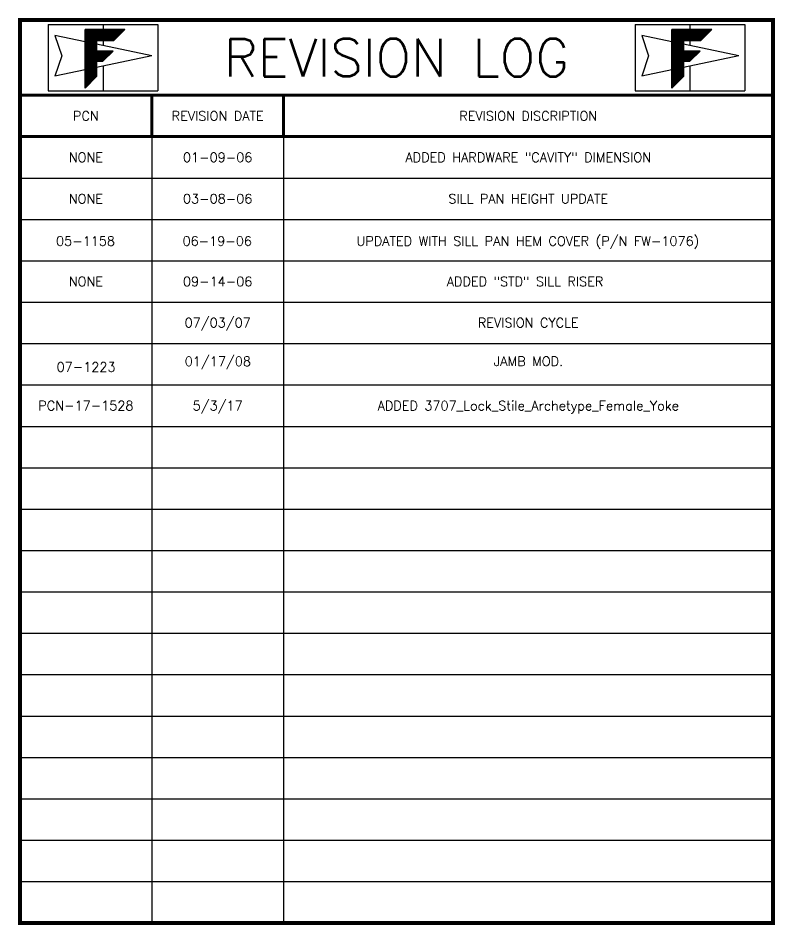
# Model space of a CAD drawing. Extents: x -12.8 to 78.6, y -69.4 to 26.9.
# Drawn here: x 20.62 to 40.72, y 2.83 to 26.93 of the extents above; entities that cross this region are included whole.
import ezdxf
from ezdxf.enums import TextEntityAlignment as Align

# ---------------------------------------------------------------- set-up
doc = ezdxf.new("R2010")
doc.units = 0
doc.header["$LTSCALE"] = 0.25
doc.header["$MEASUREMENT"] = 0
doc.layers.get('0').update_dxf_attribs({"linetype": 'CONTINUOUS'})
doc.layers.add('REVISION LOG', color=7, linetype='CONTINUOUS')
doc.styles.get("Standard").update_dxf_attribs({"font": 'simplex.shx'})

# ---------------------------------------------------------------- blocks, each defined once
blk = doc.blocks.new('*X12')
at = {"color": 0}
for p, q in [((7.2329, 10.2346), (7.4628, 10.4645)), ((7.2329, 10.2452), (7.4522, 10.4645)), ((7.2329, 10.2558), (7.4416, 10.4645)), ((7.2329, 10.2664), (7.431, 10.4645)), ((7.2329, 10.277), (7.4204, 10.4645)), ((7.2329, 10.2876), (7.4098, 10.4645)), ((7.2329, 10.2982), (7.3992, 10.4645)), ((7.2329, 10.3089), (7.3886, 10.4645)), ((7.2329, 10.3195), (7.378, 10.4645)), ((7.2329, 10.3301), (7.3674, 10.4645)), ((7.2329, 10.3407), (7.3568, 10.4645)), ((7.2329, 10.3513), (7.3462, 10.4645)), ((7.2329, 10.3619), (7.3356, 10.4645)), ((7.2329, 10.3725), (7.325, 10.4645)), ((7.2329, 10.3831), (7.3143, 10.4645)), ((7.2329, 10.3937), (7.3037, 10.4645)), ((7.2329, 10.4043), (7.2931, 10.4645)), ((7.2329, 10.4149), (7.2825, 10.4645)), ((7.2329, 10.4255), (7.2719, 10.4645)), ((7.2329, 10.4361), (7.2613, 10.4645)), ((7.2329, 10.4467), (7.2507, 10.4645)), ((7.2329, 10.4573), (7.2401, 10.4645)), ((7.3549, 10.3369), (7.2329, 10.4589)), ((7.3549, 10.3263), (7.2329, 10.4483)), ((7.3549, 10.3157), (7.2329, 10.4377)), ((7.3549, 10.3051), (7.2329, 10.4271)), ((7.3549, 10.2945), (7.2329, 10.4164)), ((7.3549, 10.3475), (7.2379, 10.4645)), ((7.3646, 10.3484), (7.2485, 10.4645)), ((7.3752, 10.3484), (7.2591, 10.4645)), ((7.3858, 10.3484), (7.2697, 10.4645)), ((7.3965, 10.3484), (7.2803, 10.4645)), ((7.4071, 10.3484), (7.2909, 10.4645)), ((7.4177, 10.3484), (7.3015, 10.4645)), ((7.4283, 10.3484), (7.3122, 10.4645)), ((7.4389, 10.3484), (7.3228, 10.4645)), ((7.4495, 10.3484), (7.3334, 10.4645)), ((7.4601, 10.3484), (7.344, 10.4645)), ((7.4707, 10.3484), (7.3546, 10.4645)), ((7.3573, 10.3484), (7.4734, 10.4645)), ((7.4813, 10.3484), (7.3652, 10.4645)), ((7.3679, 10.3484), (7.4841, 10.4645)), ((7.4919, 10.3484), (7.3758, 10.4645)), ((7.3785, 10.3484), (7.4947, 10.4645)), ((7.5025, 10.3484), (7.3864, 10.4645)), ((7.3892, 10.3484), (7.5053, 10.4645)), ((7.5131, 10.3484), (7.397, 10.4645)), ((7.3998, 10.3484), (7.5159, 10.4645)), ((7.5237, 10.3484), (7.4076, 10.4645)), ((7.4104, 10.3484), (7.5265, 10.4645)), ((7.5343, 10.3484), (7.4182, 10.4645)), ((7.421, 10.3484), (7.5371, 10.4645)), ((7.5422, 10.3511), (7.4288, 10.4645)), ((7.4316, 10.3484), (7.5477, 10.4645)), ((7.5476, 10.3564), (7.4394, 10.4645)), ((7.4422, 10.3484), (7.5583, 10.4645)), ((7.5529, 10.3617), (7.45, 10.4645)), ((7.4528, 10.3484), (7.5689, 10.4645)), ((7.5582, 10.367), (7.4606, 10.4645)), ((7.4634, 10.3484), (7.5795, 10.4645)), ((7.5635, 10.3723), (7.4713, 10.4645)), ((7.474, 10.3484), (7.5901, 10.4645)), ((7.5688, 10.3776), (7.4819, 10.4645)), ((7.4846, 10.3484), (7.6007, 10.4645)), ((7.5741, 10.3829), (7.4925, 10.4645)), ((7.4952, 10.3484), (7.6113, 10.4645)), ((7.5794, 10.3882), (7.5031, 10.4645)), ((7.5058, 10.3484), (7.6219, 10.4645)), ((7.5847, 10.3935), (7.5137, 10.4645)), ((7.5164, 10.3484), (7.6325, 10.4645)), ((7.59, 10.3988), (7.5243, 10.4645)), ((7.527, 10.3484), (7.6432, 10.4645)), ((7.5953, 10.4041), (7.5349, 10.4645)), ((7.5376, 10.3484), (7.6538, 10.4645)), ((7.6006, 10.4094), (7.5455, 10.4645)), ((7.6059, 10.4147), (7.5561, 10.4645)), ((7.6112, 10.42), (7.5667, 10.4645)), ((7.6165, 10.4253), (7.5773, 10.4645)), ((7.6218, 10.4306), (7.5879, 10.4645)), ((7.6271, 10.4359), (7.5985, 10.4645)), ((7.6324, 10.4412), (7.6091, 10.4645)), ((7.6377, 10.4465), (7.6197, 10.4645)), ((7.643, 10.4519), (7.6304, 10.4645)), ((7.6483, 10.4572), (7.641, 10.4645)), ((7.6536, 10.4625), (7.6516, 10.4645)), ((7.3549, 10.2839), (7.2329, 10.4058)), ((7.3549, 10.2733), (7.2329, 10.3952)), ((7.3549, 10.2627), (7.2329, 10.3846)), ((7.3549, 10.2521), (7.2329, 10.374)), ((7.3549, 10.2415), (7.2329, 10.3634)), ((7.4404, 10.1454), (7.2329, 10.3528)), ((7.2329, 10.224), (7.3549, 10.3459)), ((7.4351, 10.1401), (7.2329, 10.3422)), ((7.2329, 10.2134), (7.3549, 10.3353)), ((7.4298, 10.1348), (7.2329, 10.3316)), ((7.2329, 10.2028), (7.3549, 10.3247)), ((7.4245, 10.1295), (7.2329, 10.321)), ((7.2329, 10.1922), (7.3549, 10.3141)), ((7.4159, 10.1274), (7.2329, 10.3104)), ((7.2329, 10.1816), (7.3549, 10.3035)), ((7.4053, 10.1274), (7.2329, 10.2998)), ((7.2329, 10.171), (7.3549, 10.2929)), ((7.3947, 10.1274), (7.2329, 10.2892)), ((7.2329, 10.1604), (7.3549, 10.2823)), ((7.3841, 10.1274), (7.2329, 10.2786)), ((7.2329, 10.1498), (7.3549, 10.2717)), ((7.3735, 10.1274), (7.2329, 10.268)), ((7.2329, 10.1391), (7.3549, 10.2611)), ((7.3629, 10.1274), (7.2329, 10.2574)), ((7.2329, 10.1285), (7.3549, 10.2505)), ((7.3549, 10.1248), (7.2329, 10.2467)), ((7.2329, 10.1179), (7.3549, 10.2399)), ((7.3549, 10.1142), (7.2329, 10.2361)), ((7.2329, 10.0119), (7.4571, 10.236)), ((7.2329, 10.0225), (7.4465, 10.236)), ((7.2329, 10.0331), (7.4359, 10.236)), ((7.2329, 10.0437), (7.4253, 10.236)), ((7.2329, 10.0543), (7.4147, 10.236)), ((7.2329, 10.0649), (7.4041, 10.236)), ((7.2329, 10.0755), (7.3935, 10.236)), ((7.2329, 10.0861), (7.3828, 10.236)), ((7.2329, 10.0967), (7.3722, 10.236)), ((7.2329, 10.1073), (7.3616, 10.236)), ((7.3549, 10.1036), (7.2329, 10.2255)), ((7.3591, 10.1274), (7.4677, 10.236)), ((7.4457, 10.1507), (7.3603, 10.236)), ((7.3697, 10.1274), (7.4783, 10.236)), ((7.451, 10.156), (7.3709, 10.236)), ((7.3803, 10.1274), (7.4889, 10.236)), ((7.4563, 10.1613), (7.3815, 10.236)), ((7.3909, 10.1274), (7.4995, 10.236)), ((7.4616, 10.1666), (7.3921, 10.236)), ((7.4015, 10.1274), (7.5101, 10.236)), ((7.4669, 10.1719), (7.4028, 10.236)), ((7.4121, 10.1274), (7.5207, 10.236)), ((7.4722, 10.1772), (7.4134, 10.236)), ((7.4775, 10.1825), (7.424, 10.236)), ((7.4828, 10.1878), (7.4346, 10.236)), ((7.4881, 10.1931), (7.4452, 10.236)), ((7.4934, 10.1984), (7.4558, 10.236)), ((7.4987, 10.2037), (7.4664, 10.236)), ((7.504, 10.209), (7.477, 10.236)), ((7.5093, 10.2143), (7.4876, 10.236)), ((7.5146, 10.2196), (7.4982, 10.236)), ((7.5199, 10.2249), (7.5088, 10.236)), ((7.5252, 10.2302), (7.5194, 10.236)), ((7.5305, 10.2355), (7.53, 10.236)), ((7.3549, 10.093), (7.2329, 10.2149)), ((7.3549, 10.0824), (7.2329, 10.2043)), ((7.3549, 10.0718), (7.2329, 10.1937)), ((7.3549, 10.0612), (7.2329, 10.1831)), ((7.3549, 10.0506), (7.2329, 10.1725)), ((7.3549, 10.0399), (7.2329, 10.1619)), ((7.3549, 10.0293), (7.2329, 10.1513)), ((7.3549, 10.0187), (7.2329, 10.1407)), ((7.3549, 10.0081), (7.2329, 10.1301)), ((7.2329, 10.0013), (7.3549, 10.1232)), ((7.3549, 9.9975), (7.2329, 10.1195)), ((7.2329, 9.9907), (7.3549, 10.1126)), ((7.3549, 9.9869), (7.2329, 10.1089)), ((7.2329, 9.98), (7.3549, 10.102)), ((7.3549, 9.9763), (7.2329, 10.0983)), ((7.2329, 9.9694), (7.3549, 10.0914)), ((7.3549, 9.9657), (7.2329, 10.0876)), ((7.2329, 9.9588), (7.3549, 10.0808)), ((7.3501, 9.9599), (7.2329, 10.077)), ((7.2329, 9.9482), (7.3549, 10.0702)), ((7.3448, 9.9546), (7.2329, 10.0664)), ((7.2329, 9.9376), (7.3549, 10.0596)), ((7.3395, 9.9493), (7.2329, 10.0558)), ((7.2329, 9.927), (7.3549, 10.049)), ((7.3342, 9.944), (7.2329, 10.0452)), ((7.2329, 9.9164), (7.3549, 10.0383)), ((7.3289, 9.9387), (7.2329, 10.0346)), ((7.2329, 9.9058), (7.3549, 10.0277)), ((7.3236, 9.9334), (7.2329, 10.024)), ((7.2329, 9.8952), (7.3549, 10.0171)), ((7.3183, 9.9281), (7.2329, 10.0134)), ((7.2329, 9.8846), (7.3549, 10.0065)), ((7.313, 9.9228), (7.2329, 10.0028)), ((7.2329, 9.874), (7.3549, 9.9959)), ((7.3077, 9.9175), (7.2329, 9.9922)), ((7.2329, 9.8634), (7.3549, 9.9853)), ((7.3024, 9.9122), (7.2329, 9.9816)), ((7.2329, 9.8528), (7.3549, 9.9747)), ((7.2971, 9.9069), (7.2329, 9.971)), ((7.2918, 9.9015), (7.2329, 9.9604)), ((7.2865, 9.8962), (7.2329, 9.9498)), ((7.2811, 9.8909), (7.2329, 9.9392)), ((7.2758, 9.8856), (7.2329, 9.9285)), ((7.2705, 9.8803), (7.2329, 9.9179)), ((7.2652, 9.875), (7.2329, 9.9073)), ((7.2599, 9.8697), (7.2329, 9.8967)), ((7.2546, 9.8644), (7.2329, 9.8861)), ((7.2493, 9.8591), (7.2329, 9.8755)), ((7.244, 9.8538), (7.2329, 9.8649)), ((7.2387, 9.8485), (7.2329, 9.8543)), ((7.2334, 9.8432), (7.2329, 9.8437))]:
    blk.add_line(p, q, dxfattribs=at)

msp = doc.modelspace()

# ---------------------------------------------------------------- linework, layer by layer
at = {"layer": 'REVISION LOG', "color": 151}
for p, q in [((21.424, 26.769), (24.335, 26.769)), ((21.424, 26.769), (21.424, 24.999)), ((22.88, 26.769), (22.88, 26.631)), ((24.335, 26.769), (24.335, 24.999)), ((37.013, 26.769), (39.924, 26.769)), ((37.013, 26.769), (37.013, 24.999)), ((38.469, 26.769), (38.469, 26.631)), ((39.924, 26.769), (39.924, 24.999)), ((22.88, 26.34), (22.88, 26.207)), ((38.469, 26.34), (38.469, 26.207)), ((22.88, 25.661), (22.88, 24.999)), ((38.469, 25.661), (38.469, 24.999)), ((21.424, 24.999), (24.335, 24.999)), ((37.013, 24.999), (39.924, 24.999))]:
    msp.add_line(p, q, dxfattribs=at)
at = {"layer": 'REVISION LOG', "color": 1}
for p, q in [((22.402, 26.307), (21.603, 26.475)), ((21.603, 26.475), (21.783, 25.934)), ((37.991, 26.307), (37.192, 26.475)), ((37.192, 26.475), (37.372, 25.934)), ((24.176, 25.934), (22.707, 26.243)), ((39.765, 25.934), (38.296, 26.243)), ((21.783, 25.934), (21.603, 25.392)), ((24.176, 25.934), (22.707, 25.625)), ((37.372, 25.934), (37.192, 25.392)), ((39.765, 25.934), (38.296, 25.625)), ((22.402, 25.561), (21.603, 25.392)), ((37.991, 25.561), (37.192, 25.392))]:
    msp.add_line(p, q, dxfattribs=at)
at = {"layer": 'REVISION LOG'}
for p, q in [((27.674, 24.884), (27.674, 2.884)), ((24.174, 23.784), (24.174, 2.884)), ((20.674, 22.684), (40.674, 22.684)), ((20.674, 21.584), (40.674, 21.584)), ((20.674, 20.484), (40.674, 20.484)), ((20.674, 19.384), (40.674, 19.384)), ((20.674, 18.284), (40.674, 18.284)), ((20.674, 17.184), (40.674, 17.184)), ((20.674, 16.084), (40.674, 16.084)), ((20.674, 14.984), (40.674, 14.984)), ((20.674, 13.884), (40.674, 13.884)), ((20.674, 12.784), (40.674, 12.784)), ((20.674, 11.684), (40.674, 11.684)), ((20.674, 10.584), (40.674, 10.584)), ((20.674, 9.484), (40.674, 9.484)), ((20.674, 8.384), (40.674, 8.384)), ((20.674, 7.284), (40.674, 7.284)), ((20.674, 6.184), (40.674, 6.184)), ((20.674, 5.084), (40.674, 5.084)), ((20.674, 3.984), (40.674, 3.984))]:
    msp.add_line(p, q, dxfattribs=at)
at = {"layer": 'REVISION LOG', "const_width": 0.1}
msp.add_lwpolyline([(40.674, 2.884), (40.674, 26.884), (20.674, 26.884), (20.674, 2.884), (40.674, 2.884), (40.674, 2.884)], close=True, dxfattribs=at)
at = {"layer": 'REVISION LOG', "color": 151}
for points in [[(22.707, 25.381), (22.707, 25.788), (22.876, 25.788), (22.707, 25.788), (22.707, 25.381), (22.402, 25.076), (22.402, 26.631), (23.459, 26.631), (23.168, 26.34), (22.707, 26.34), (22.707, 26.059), (23.147, 26.059), (22.707, 26.059), (22.707, 26.34), (23.168, 26.34), (23.459, 26.631), (22.402, 26.631), (22.402, 25.076), (22.707, 25.381), (22.707, 25.788), (22.876, 25.788), (23.147, 26.059), (22.707, 26.059), (22.707, 26.34), (23.168, 26.34), (23.459, 26.631), (22.402, 26.631), (22.402, 25.076)], [(38.296, 25.381), (38.296, 25.788), (38.464, 25.788), (38.296, 25.788), (38.296, 25.381), (37.991, 25.076), (37.991, 26.631), (39.048, 26.631), (38.757, 26.34), (38.296, 26.34), (38.296, 26.059), (38.736, 26.059), (38.296, 26.059), (38.296, 26.34), (38.757, 26.34), (39.048, 26.631), (37.991, 26.631), (37.991, 25.076), (38.296, 25.381), (38.296, 25.788), (38.464, 25.788), (38.736, 26.059), (38.296, 26.059), (38.296, 26.34), (38.757, 26.34), (39.048, 26.631), (37.991, 26.631), (37.991, 25.076)]]:
    msp.add_lwpolyline(points, close=True, dxfattribs=at)
at = {"layer": 'REVISION LOG', "const_width": 0.08}
for points in [[(20.674, 24.884), (40.674, 24.884)], [(24.174, 24.884), (24.174, 23.784)], [(27.674, 24.884), (27.674, 23.784)], [(20.674, 23.784), (40.674, 23.784)]]:
    msp.add_lwpolyline(points, dxfattribs=at)

# ---------------------------------------------------------------- block references
at = {"layer": 'REVISION LOG', "color": 151, "xscale": 2.5, "yscale": 2.5, "zscale": 2.5}
for p in [(4.32, 0.469), (19.908, 0.469)]:
    msp.add_blockref('*X12', p, dxfattribs=at)

# ---------------------------------------------------------------- texts
at = {"layer": 'REVISION LOG'}
for s, height, p in [('REVISION LOG', 1, (30.674, 25.884)), ('PCN', 0.25, (22.424, 24.334)), ('REVISION DATE', 0.25, (25.924, 24.334)), ('REVISION DISCRIPTION', 0.25, (34.174, 24.334)), ('NONE', 0.25, (22.424, 23.234)), ('01-09-06', 0.25, (25.924, 23.234)), ('ADDED HARDWARE "CAVITY" DIMENSION', 0.25, (34.174, 23.234)), ('NONE', 0.25, (22.424, 22.134)), ('03-08-06', 0.25, (25.924, 22.134)), ('SILL PAN HEIGHT UPDATE', 0.25, (34.174, 22.134)), ('05-1158', 0.25, (22.413, 21.009)), ('06-19-06', 0.25, (25.913, 21.009)), ('UPDATED WITH SILL PAN HEM COVER (P/N FW-1076)', 0.25, (34.163, 21.009)), ('NONE', 0.25, (22.424, 19.934)), ('09-14-06', 0.25, (25.924, 19.934)), ('ADDED "STD" SILL RISER ', 0.25, (34.174, 19.934)), ('07/03/07', 0.25, (25.924, 18.839)), ('REVISION CYCLE', 0.25, (34.174, 18.839)), ('01/17/08', 0.25, (25.929, 17.812)), ('JAMB MOD.', 0.25, (34.179, 17.814)), ('07-1223', 0.25, (22.429, 17.662)), ('PCN-17-1528', 0.25, (22.424, 16.634)), ('5/3/17', 0.25, (25.924, 16.634)), ('ADDED 3707_Lock_Stile_Archetype_Female_Yoke', 0.25, (34.174, 16.634))]:
    msp.add_text(s, height=height, dxfattribs=at).set_placement(p, align=Align.MIDDLE_CENTER)

doc.saveas('drawing.dxf')
